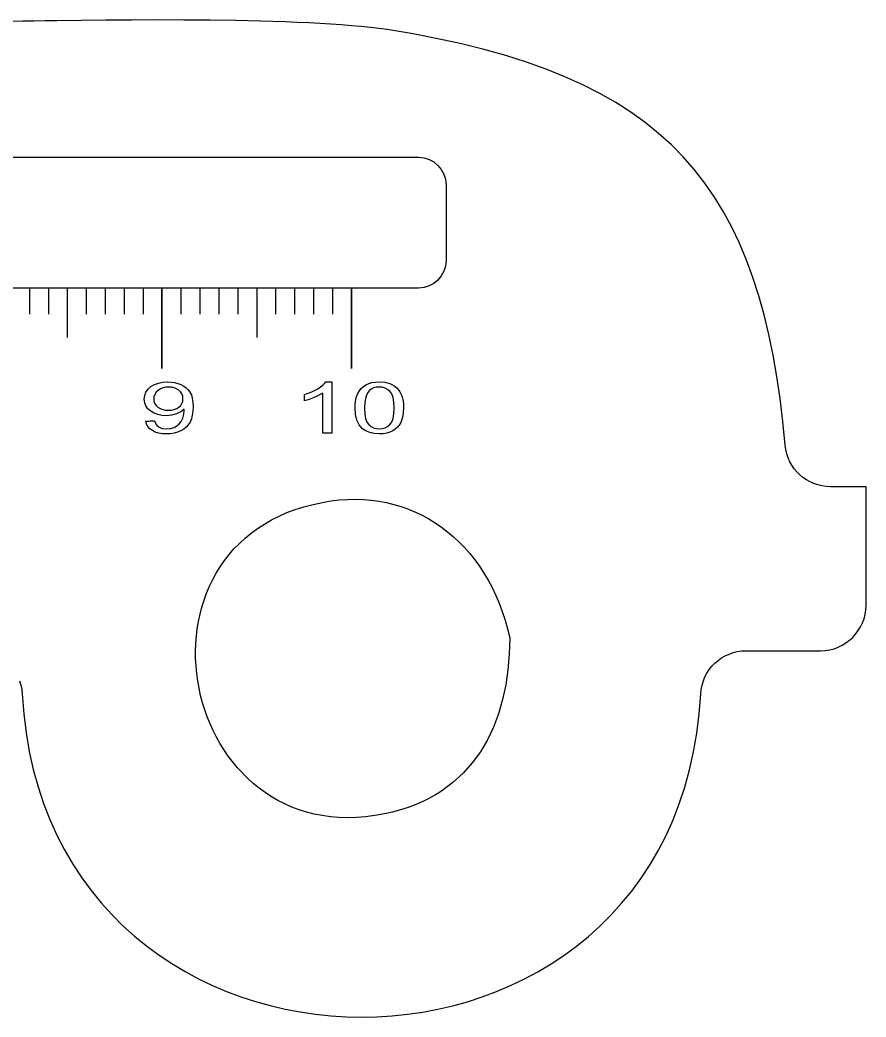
# Model space of a CAD drawing. Header units: millimetres. Extents: x 375 to 525, y 260 to 340.
# Drawn here: x 480.4 to 525.1, y 260 to 312.6 of the extents above; entities that cross this region are included whole.
import ezdxf

# ---------------------------------------------------------------- set-up
doc = ezdxf.new("R2010")
doc.units = ezdxf.units.MM
doc.layers.get('0').update_dxf_attribs({"linetype": 'CONTINUOUS', "true_color": 0xffffff})

msp = doc.modelspace()

# ---------------------------------------------------------------- linework, layer by layer
at = {"linetype": 'CONTINUOUS', "true_color": 0xffffff}
for points in [[(480.412, 277.735), (480.477, 277.515), (480.525, 277.285), (480.547, 277.05), (480.627, 276.002), (480.752, 274.987), (480.92, 274.005), (481.132, 273.055), (481.385, 272.14), (481.68, 271.257), (482.01, 270.41), (482.38, 269.592), (482.782, 268.81), (483.222, 268.06), (483.692, 267.345), (484.195, 266.662), (484.725, 266.012), (485.285, 265.395), (485.87, 264.812), (486.48, 264.262), (487.115, 263.747), (487.772, 263.262), (488.45, 262.812), (489.145, 262.397), (489.86, 262.012), (490.59, 261.662), (491.337, 261.345), (492.095, 261.062), (492.865, 260.812), (493.645, 260.595), (494.435, 260.41), (495.232, 260.26), (496.035, 260.142), (496.842, 260.06), (497.652, 260.007), (498.465, 259.99), (499.277, 260.007), (500.087, 260.057), (500.895, 260.14), (501.697, 260.255), (502.495, 260.405), (503.282, 260.587), (504.065, 260.802), (504.835, 261.052), (505.592, 261.335), (506.337, 261.65), (507.067, 262), (507.782, 262.382), (508.48, 262.797), (509.157, 263.247), (509.812, 263.73), (510.447, 264.245), (511.057, 264.795), (511.642, 265.377), (512.202, 265.995), (512.732, 266.642), (513.235, 267.327), (513.705, 268.042), (514.142, 268.792), (514.545, 269.575), (514.915, 270.392), (515.245, 271.242), (515.537, 272.125), (515.792, 273.04), (516.002, 273.99), (516.172, 274.975), (516.297, 275.99), (516.375, 277.04), (516.402, 277.285), (516.45, 277.515), (516.515, 277.732), (516.602, 277.942), (516.707, 278.142), (516.83, 278.33), (516.967, 278.505), (517.122, 278.665), (517.292, 278.812), (517.472, 278.942), (517.667, 279.055), (517.87, 279.15), (518.085, 279.225), (518.307, 279.28), (518.537, 279.312), (518.775, 279.325), (518.787, 279.325), (518.82, 279.325), (518.872, 279.325), (518.945, 279.325), (519.032, 279.325), (519.137, 279.325), (519.39, 279.325), (519.687, 279.325), (520.02, 279.325), (520.375, 279.325), (520.74, 279.325), (521.107, 279.325), (521.462, 279.325), (521.795, 279.325), (522.092, 279.325), (522.345, 279.325), (522.45, 279.325), (522.537, 279.325), (522.61, 279.325), (522.662, 279.325), (522.695, 279.325), (522.707, 279.325), (522.952, 279.337), (523.19, 279.375), (523.42, 279.432), (523.64, 279.515), (523.85, 279.615), (524.047, 279.735), (524.232, 279.875), (524.402, 280.03), (524.557, 280.2), (524.695, 280.385), (524.817, 280.582), (524.917, 280.792), (525, 281.012), (525.057, 281.242), (525.095, 281.48), (525.107, 281.725), (525.107, 281.742), (525.107, 281.795), (525.107, 281.88), (525.107, 281.995), (525.107, 282.135), (525.107, 282.302), (525.107, 282.492), (525.107, 282.702), (525.107, 282.93), (525.107, 283.175), (525.107, 283.705), (525.107, 284.27), (525.107, 284.852), (525.107, 285.435), (525.107, 286), (525.107, 286.53), (525.107, 286.775), (525.107, 287.002), (525.107, 287.212), (525.107, 287.402), (525.107, 287.57), (525.107, 287.712), (525.107, 287.825), (525.107, 287.91), (525.107, 287.962), (525.107, 287.98), (525.087, 287.98), (525.027, 287.98), (524.935, 287.98), (524.815, 287.98), (524.672, 287.98), (524.515, 287.98), (524.17, 287.98), (523.825, 287.98), (523.667, 287.98), (523.525, 287.98), (523.405, 287.98), (523.312, 287.98), (523.252, 287.98), (523.232, 287.98), (523.002, 287.99), (522.775, 288.022), (522.557, 288.075), (522.347, 288.147), (522.147, 288.237), (521.957, 288.345), (521.777, 288.467), (521.61, 288.607), (521.457, 288.762), (521.317, 288.93), (521.195, 289.11), (521.087, 289.302), (520.997, 289.505), (520.925, 289.717), (520.875, 289.937), (520.842, 290.167), (520.717, 291.422), (520.57, 292.635), (520.397, 293.805), (520.202, 294.93), (519.977, 296.015), (519.727, 297.057), (519.447, 298.06), (519.137, 299.025), (518.797, 299.947), (518.425, 300.832), (518.02, 301.682), (517.58, 302.492), (517.105, 303.267), (516.592, 304.007), (516.042, 304.712), (515.455, 305.385), (514.825, 306.022), (514.155, 306.63), (513.442, 307.202), (512.687, 307.745), (511.887, 308.257), (511.042, 308.742), (510.15, 309.195), (509.21, 309.622), (508.22, 310.02), (507.182, 310.392), (506.09, 310.737), (504.947, 311.06), (503.75, 311.355), (502.5, 311.627), (501.192, 311.877), (499.827, 312.105), (499.392, 312.165), (498.932, 312.22), (498.445, 312.27), (497.932, 312.315), (497.4, 312.357), (496.842, 312.397), (496.267, 312.43), (495.675, 312.462), (495.065, 312.49), (494.442, 312.515), (493.152, 312.555), (491.822, 312.585), (490.465, 312.602), (489.087, 312.612), (487.707, 312.617), (486.335, 312.612), (484.98, 312.605), (483.66, 312.592), (482.382, 312.577), (481.765, 312.567), (481.162, 312.56), (480.577, 312.55), (480.012, 312.542)], [(478.767, 305.367), (480.83, 305.367), (482.825, 305.367), (484.745, 305.367), (486.587, 305.367), (488.347, 305.367), (490.017, 305.367), (491.597, 305.367), (493.075, 305.367), (494.452, 305.367), (495.722, 305.367), (496.877, 305.367), (497.917, 305.367), (498.832, 305.367), (499.62, 305.367), (500.277, 305.367), (500.795, 305.367), (501.172, 305.367), (501.402, 305.367), (501.48, 305.367), (501.627, 305.36), (501.77, 305.337), (502.042, 305.252), (502.287, 305.12), (502.502, 304.942), (502.68, 304.727), (502.812, 304.48), (502.897, 304.21), (502.92, 304.065), (502.927, 303.917), (502.927, 303.905), (502.927, 303.872), (502.927, 303.817), (502.927, 303.745), (502.927, 303.655), (502.927, 303.547), (502.927, 303.292), (502.927, 302.99), (502.927, 302.65), (502.927, 302.29), (502.927, 301.915), (502.927, 301.542), (502.927, 301.182), (502.927, 300.842), (502.927, 300.54), (502.927, 300.285), (502.927, 300.177), (502.927, 300.087), (502.927, 300.015), (502.927, 299.96), (502.927, 299.927), (502.927, 299.915), (502.92, 299.767), (502.897, 299.622), (502.812, 299.352), (502.68, 299.105), (502.502, 298.89), (502.287, 298.712), (502.042, 298.58), (501.77, 298.495), (501.627, 298.472), (501.48, 298.465), (501.402, 298.465), (501.172, 298.465), (500.795, 298.465), (500.277, 298.465), (499.62, 298.465), (498.832, 298.465), (497.917, 298.465), (496.877, 298.465), (495.722, 298.465), (494.452, 298.465), (493.075, 298.465), (491.597, 298.465), (490.017, 298.465), (488.347, 298.465), (486.587, 298.465), (484.745, 298.465), (482.825, 298.465), (480.83, 298.465), (478.767, 298.465)], [(480.93, 298.465), (480.93, 298.45), (480.93, 298.405), (480.93, 298.337), (480.93, 298.25), (480.93, 298.145), (480.93, 298.03), (480.93, 297.777), (480.93, 297.525), (480.93, 297.41), (480.93, 297.305), (480.93, 297.217), (480.93, 297.15), (480.93, 297.105), (480.93, 297.09)], [(481.93, 298.465), (481.93, 298.45), (481.93, 298.405), (481.93, 298.337), (481.93, 298.25), (481.93, 298.145), (481.93, 298.03), (481.93, 297.777), (481.93, 297.525), (481.93, 297.41), (481.93, 297.305), (481.93, 297.217), (481.93, 297.15), (481.93, 297.105), (481.93, 297.09)], [(482.93, 298.465), (482.93, 298.457), (482.93, 298.435), (482.93, 298.352), (482.93, 298.225), (482.93, 298.057), (482.93, 297.86), (482.93, 297.64), (482.93, 297.402), (482.93, 297.16), (482.93, 296.917), (482.93, 296.68), (482.93, 296.46), (482.93, 296.262), (482.93, 296.095), (482.93, 295.967), (482.93, 295.885), (482.93, 295.862), (482.93, 295.855)], [(483.93, 298.465), (483.93, 298.45), (483.93, 298.405), (483.93, 298.337), (483.93, 298.25), (483.93, 298.145), (483.93, 298.03), (483.93, 297.777), (483.93, 297.525), (483.93, 297.41), (483.93, 297.305), (483.93, 297.217), (483.93, 297.15), (483.93, 297.105), (483.93, 297.09)], [(484.93, 298.465), (484.93, 298.45), (484.93, 298.405), (484.93, 298.337), (484.93, 298.25), (484.93, 298.145), (484.93, 298.03), (484.93, 297.777), (484.93, 297.525), (484.93, 297.41), (484.93, 297.305), (484.93, 297.217), (484.93, 297.15), (484.93, 297.105), (484.93, 297.09)], [(485.93, 298.465), (485.93, 298.45), (485.93, 298.405), (485.93, 298.337), (485.93, 298.25), (485.93, 298.145), (485.93, 298.03), (485.93, 297.777), (485.93, 297.525), (485.93, 297.41), (485.93, 297.305), (485.93, 297.217), (485.93, 297.15), (485.93, 297.105), (485.93, 297.09)], [(486.93, 298.465), (486.93, 298.45), (486.93, 298.405), (486.93, 298.337), (486.93, 298.25), (486.93, 298.145), (486.93, 298.03), (486.93, 297.777), (486.93, 297.525), (486.93, 297.41), (486.93, 297.305), (486.93, 297.217), (486.93, 297.15), (486.93, 297.105), (486.93, 297.09)], [(487.93, 298.465), (487.93, 298.452), (487.93, 298.417), (487.93, 298.36), (487.93, 298.282), (487.93, 298.187), (487.93, 298.072), (487.93, 297.945), (487.93, 297.802), (487.93, 297.48), (487.93, 297.122), (487.93, 296.737), (487.93, 296.342), (487.93, 295.947), (487.93, 295.562), (487.93, 295.205), (487.93, 294.882), (487.93, 294.74), (487.93, 294.612), (487.93, 294.497), (487.93, 294.402), (487.93, 294.325), (487.93, 294.267), (487.93, 294.232), (487.93, 294.22), (487.93, 294.232), (487.93, 294.267), (487.93, 294.325), (487.93, 294.402), (487.93, 294.497), (487.93, 294.612), (487.93, 294.74), (487.93, 294.882), (487.93, 295.205), (487.93, 295.562), (487.93, 295.947), (487.93, 296.342), (487.93, 296.737), (487.93, 297.122), (487.93, 297.48), (487.93, 297.802), (487.93, 297.945), (487.93, 298.072), (487.93, 298.187), (487.93, 298.282), (487.93, 298.36), (487.93, 298.417), (487.93, 298.452), (487.93, 298.465)], [(488.927, 298.465), (488.927, 298.45), (488.927, 298.405), (488.927, 298.337), (488.927, 298.25), (488.927, 298.145), (488.927, 298.03), (488.927, 297.777), (488.927, 297.525), (488.927, 297.41), (488.927, 297.305), (488.927, 297.217), (488.927, 297.15), (488.927, 297.105), (488.927, 297.09)], [(489.93, 298.465), (489.93, 298.45), (489.93, 298.405), (489.93, 298.337), (489.93, 298.25), (489.93, 298.145), (489.93, 298.03), (489.93, 297.777), (489.93, 297.525), (489.93, 297.41), (489.93, 297.305), (489.93, 297.217), (489.93, 297.15), (489.93, 297.105), (489.93, 297.09)], [(490.93, 298.465), (490.93, 298.45), (490.93, 298.405), (490.93, 298.337), (490.93, 298.25), (490.93, 298.145), (490.93, 298.03), (490.93, 297.777), (490.93, 297.525), (490.93, 297.41), (490.93, 297.305), (490.93, 297.217), (490.93, 297.15), (490.93, 297.105), (490.93, 297.09)], [(491.93, 298.465), (491.93, 298.45), (491.93, 298.405), (491.93, 298.337), (491.93, 298.25), (491.93, 298.145), (491.93, 298.03), (491.93, 297.777), (491.93, 297.525), (491.93, 297.41), (491.93, 297.305), (491.93, 297.217), (491.93, 297.15), (491.93, 297.105), (491.93, 297.09)], [(492.93, 298.465), (492.93, 298.457), (492.93, 298.435), (492.93, 298.352), (492.93, 298.225), (492.93, 298.057), (492.93, 297.86), (492.93, 297.64), (492.93, 297.402), (492.93, 297.16), (492.93, 296.917), (492.93, 296.68), (492.93, 296.46), (492.93, 296.262), (492.93, 296.095), (492.93, 295.967), (492.93, 295.885), (492.93, 295.862), (492.93, 295.855)], [(493.93, 298.465), (493.93, 298.45), (493.93, 298.405), (493.93, 298.337), (493.93, 298.25), (493.93, 298.145), (493.93, 298.03), (493.93, 297.777), (493.93, 297.525), (493.93, 297.41), (493.93, 297.305), (493.93, 297.217), (493.93, 297.15), (493.93, 297.105), (493.93, 297.09)], [(494.93, 298.465), (494.93, 298.45), (494.93, 298.405), (494.93, 298.337), (494.93, 298.25), (494.93, 298.145), (494.93, 298.03), (494.93, 297.777), (494.93, 297.525), (494.93, 297.41), (494.93, 297.305), (494.93, 297.217), (494.93, 297.15), (494.93, 297.105), (494.93, 297.09)], [(495.93, 298.465), (495.93, 298.45), (495.93, 298.405), (495.93, 298.337), (495.93, 298.25), (495.93, 298.145), (495.93, 298.03), (495.93, 297.777), (495.93, 297.525), (495.93, 297.41), (495.93, 297.305), (495.93, 297.217), (495.93, 297.15), (495.93, 297.105), (495.93, 297.09)], [(496.93, 298.465), (496.93, 298.45), (496.93, 298.405), (496.93, 298.337), (496.93, 298.25), (496.93, 298.145), (496.93, 298.03), (496.93, 297.777), (496.93, 297.525), (496.93, 297.41), (496.93, 297.305), (496.93, 297.217), (496.93, 297.15), (496.93, 297.105), (496.93, 297.09)], [(497.93, 298.465), (497.93, 298.452), (497.93, 298.417), (497.93, 298.36), (497.93, 298.282), (497.93, 298.187), (497.93, 298.072), (497.93, 297.945), (497.93, 297.802), (497.93, 297.48), (497.93, 297.122), (497.93, 296.737), (497.93, 296.342), (497.93, 295.947), (497.93, 295.562), (497.93, 295.205), (497.93, 294.882), (497.93, 294.74), (497.93, 294.612), (497.93, 294.497), (497.93, 294.402), (497.93, 294.325), (497.93, 294.267), (497.93, 294.232), (497.93, 294.22), (497.93, 294.232), (497.93, 294.267), (497.93, 294.325), (497.93, 294.402), (497.93, 294.497), (497.93, 294.612), (497.93, 294.74), (497.93, 294.882), (497.93, 295.205), (497.93, 295.562), (497.93, 295.947), (497.93, 296.342), (497.93, 296.737), (497.93, 297.122), (497.93, 297.48), (497.93, 297.802), (497.93, 297.945), (497.93, 298.072), (497.93, 298.187), (497.93, 298.282), (497.93, 298.36), (497.93, 298.417), (497.93, 298.452), (497.93, 298.465)], [(487.07, 291.435), (487.09, 291.435), (487.142, 291.44), (487.217, 291.442), (487.302, 291.45), (487.385, 291.455), (487.46, 291.457), (487.512, 291.462), (487.532, 291.462), (487.617, 291.27), (487.68, 291.195), (487.755, 291.137), (487.945, 291.062), (488.18, 291.037), (488.387, 291.055), (488.57, 291.107), (488.722, 291.187), (488.842, 291.292), (488.94, 291.432), (489.022, 291.607), (489.077, 291.807), (489.095, 292.012), (489.092, 292.077), (488.92, 291.935), (488.697, 291.822), (488.437, 291.75), (488.157, 291.725), (487.922, 291.74), (487.707, 291.785), (487.512, 291.86), (487.335, 291.967), (487.187, 292.097), (487.082, 292.247), (487.017, 292.415), (486.997, 292.605), (487.02, 292.8), (487.085, 292.975), (487.195, 293.13), (487.347, 293.265), (487.535, 293.375), (487.745, 293.452), (487.977, 293.5), (488.23, 293.515), (488.415, 293.505), (488.595, 293.48), (488.765, 293.435), (488.927, 293.372), (489.075, 293.295), (489.205, 293.202), (489.315, 293.092), (489.407, 292.97), (489.48, 292.825), (489.532, 292.65), (489.562, 292.445), (489.572, 292.212), (489.562, 291.967), (489.532, 291.75), (489.48, 291.557), (489.41, 291.39), (489.317, 291.247), (489.205, 291.122), (489.075, 291.015), (488.925, 290.925), (488.757, 290.855), (488.575, 290.805), (488.38, 290.775), (488.17, 290.765), (487.95, 290.775), (487.752, 290.81), (487.575, 290.865), (487.42, 290.94), (487.287, 291.037), (487.187, 291.152), (487.115, 291.285), (487.07, 291.435)], [(489.037, 292.622), (489.025, 292.757), (488.982, 292.877), (488.915, 292.982), (488.817, 293.075), (488.702, 293.147), (488.575, 293.2), (488.437, 293.232), (488.287, 293.242), (488.132, 293.232), (487.987, 293.197), (487.852, 293.142), (487.73, 293.062), (487.625, 292.965), (487.552, 292.855), (487.507, 292.732), (487.492, 292.595), (487.507, 292.472), (487.55, 292.362), (487.62, 292.265), (487.717, 292.177), (487.837, 292.107), (487.97, 292.057), (488.115, 292.027), (488.275, 292.017), (488.435, 292.027), (488.58, 292.057), (488.707, 292.107), (488.822, 292.177), (488.917, 292.265), (488.985, 292.37), (489.025, 292.487), (489.037, 292.622)], [(496.897, 290.812), (496.877, 290.812), (496.822, 290.812), (496.745, 290.812), (496.657, 290.812), (496.57, 290.812), (496.492, 290.812), (496.437, 290.812), (496.417, 290.812), (496.417, 290.835), (496.417, 290.902), (496.417, 291.007), (496.417, 291.142), (496.417, 291.3), (496.417, 291.477), (496.417, 291.865), (496.417, 292.252), (496.417, 292.43), (496.417, 292.587), (496.417, 292.722), (496.417, 292.827), (496.417, 292.895), (496.417, 292.917), (496.217, 292.805), (495.962, 292.69), (495.695, 292.59), (495.455, 292.52), (495.455, 292.535), (495.455, 292.57), (495.455, 292.68), (495.455, 292.79), (495.455, 292.827), (495.455, 292.84), (495.835, 292.985), (496.16, 293.155), (496.3, 293.247), (496.42, 293.34), (496.515, 293.427), (496.587, 293.515), (496.6, 293.515), (496.635, 293.515), (496.742, 293.515), (496.85, 293.515), (496.885, 293.515), (496.897, 293.515), (496.897, 293.507), (496.897, 293.485), (496.897, 293.4), (496.897, 293.265), (496.897, 293.092), (496.897, 292.887), (496.897, 292.66), (496.897, 292.415), (496.897, 292.162), (496.897, 291.912), (496.897, 291.667), (496.897, 291.44), (496.897, 291.235), (496.897, 291.062), (496.897, 290.927), (496.897, 290.842), (496.897, 290.82), (496.897, 290.812)], [(498.127, 292.14), (498.137, 292.367), (498.162, 292.57), (498.207, 292.75), (498.272, 292.907), (498.352, 293.045), (498.45, 293.167), (498.565, 293.27), (498.697, 293.357), (498.845, 293.427), (499.015, 293.475), (499.2, 293.505), (499.405, 293.515), (499.7, 293.492), (499.957, 293.427), (500.175, 293.322), (500.35, 293.177), (500.487, 292.995), (500.592, 292.775), (500.632, 292.647), (500.66, 292.5), (500.677, 292.33), (500.682, 292.14), (500.672, 291.915), (500.647, 291.712), (500.602, 291.532), (500.54, 291.375), (500.46, 291.237), (500.362, 291.117), (500.25, 291.012), (500.117, 290.925), (499.967, 290.855), (499.797, 290.805), (499.61, 290.775), (499.405, 290.765), (499.137, 290.782), (498.9, 290.835), (498.692, 290.922), (498.515, 291.045), (498.345, 291.24), (498.225, 291.487), (498.152, 291.787), (498.127, 292.14)], [(498.622, 292.14), (498.637, 291.835), (498.68, 291.587), (498.75, 291.395), (498.847, 291.257), (498.967, 291.16), (499.1, 291.092), (499.247, 291.05), (499.405, 291.037), (499.565, 291.052), (499.71, 291.092), (499.842, 291.162), (499.962, 291.257), (500.06, 291.395), (500.132, 291.587), (500.172, 291.835), (500.187, 292.14), (500.172, 292.445), (500.132, 292.692), (500.06, 292.885), (499.962, 293.022), (499.842, 293.117), (499.707, 293.187), (499.562, 293.227), (499.4, 293.242), (499.242, 293.23), (499.102, 293.195), (498.977, 293.132), (498.87, 293.047), (498.762, 292.9), (498.685, 292.7), (498.637, 292.445), (498.622, 292.14)], [(506.29, 280.002), (506.267, 279.15), (506.197, 278.32), (506.082, 277.517), (505.917, 276.742), (505.702, 276), (505.435, 275.292), (505.115, 274.62), (504.742, 273.99), (504.315, 273.4), (503.83, 272.857), (503.29, 272.362), (502.995, 272.135), (502.687, 271.92), (502.365, 271.717), (502.027, 271.53), (501.675, 271.357), (501.305, 271.197), (500.92, 271.052), (500.52, 270.922), (500.105, 270.81), (499.672, 270.712), (499.17, 270.622), (498.677, 270.56), (498.197, 270.522), (497.73, 270.512), (497.272, 270.525), (496.827, 270.562), (496.392, 270.62), (495.972, 270.702), (495.562, 270.807), (495.165, 270.93), (494.782, 271.075), (494.41, 271.237), (494.052, 271.42), (493.707, 271.62), (493.375, 271.835), (493.055, 272.067), (492.75, 272.315), (492.457, 272.577), (491.915, 273.142), (491.43, 273.755), (491, 274.412), (490.807, 274.755), (490.63, 275.107), (490.47, 275.467), (490.322, 275.832), (490.19, 276.205), (490.072, 276.582), (489.972, 276.962), (489.887, 277.35), (489.817, 277.737), (489.765, 278.13), (489.727, 278.522), (489.707, 278.915), (489.705, 279.31), (489.717, 279.702), (489.747, 280.095), (489.792, 280.482), (489.857, 280.87), (489.937, 281.252), (490.037, 281.63), (490.152, 282.002), (490.287, 282.367), (490.437, 282.727), (490.607, 283.08), (490.795, 283.422), (491.002, 283.757), (491.227, 284.082), (491.47, 284.395), (491.732, 284.697), (492.015, 284.987), (492.315, 285.265), (492.635, 285.53), (492.975, 285.777), (493.335, 286.012), (493.712, 286.23), (494.11, 286.43), (494.53, 286.612), (494.967, 286.777), (495.427, 286.925), (495.907, 287.05), (496.407, 287.155), (496.852, 287.235), (497.287, 287.282), (497.72, 287.312), (498.145, 287.317), (498.565, 287.305), (498.98, 287.27), (499.385, 287.215), (499.787, 287.14), (500.18, 287.045), (500.565, 286.93), (500.942, 286.795), (501.31, 286.642), (501.67, 286.472), (502.02, 286.282), (502.362, 286.072), (502.692, 285.847), (503.012, 285.602), (503.322, 285.34), (503.62, 285.062), (503.907, 284.767), (504.182, 284.455), (504.442, 284.125), (504.692, 283.782), (504.927, 283.42), (505.15, 283.045), (505.357, 282.655), (505.552, 282.247), (505.73, 281.827), (505.895, 281.392), (506.042, 280.942), (506.175, 280.477), (506.29, 280.002)]]:
    msp.add_lwpolyline(points, dxfattribs=at)

doc.saveas('drawing.dxf')
